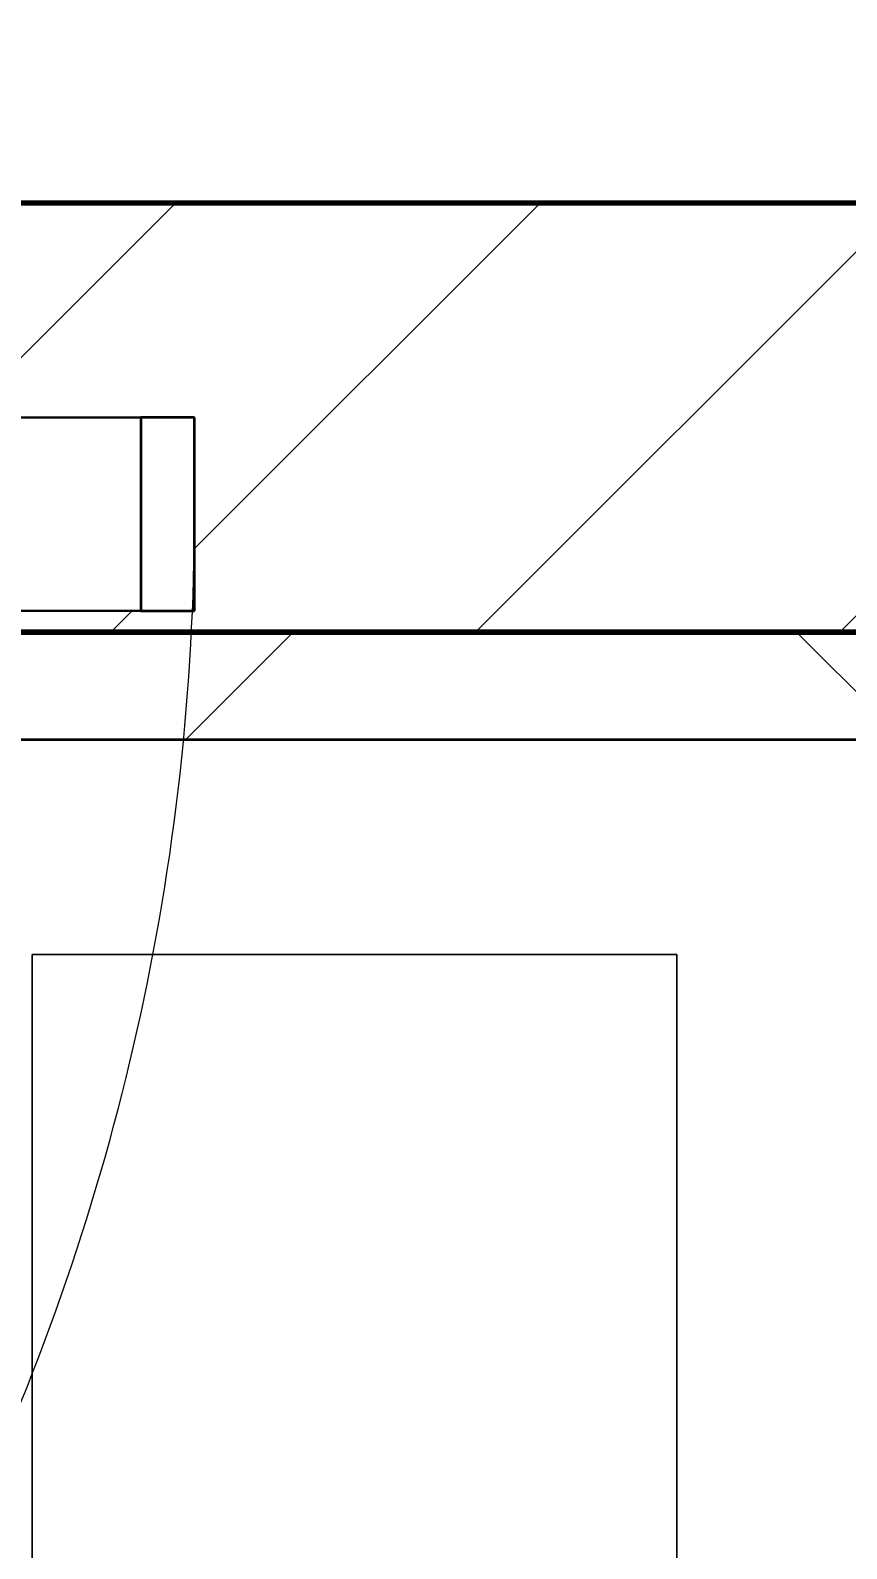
# Model space of a CAD drawing. Header units: millimetres. Extents: x -794326 to -715748, y -17796 to 22353.
# Drawn here: x -738459 to -738079, y 7517 to 8224 of the extents above; entities that cross this region are included whole.
import ezdxf

# ---------------------------------------------------------------- set-up
doc = ezdxf.new("R2010")
doc.units = ezdxf.units.MM
for name, color, linetype, lineweight in [('A-ANNO-DIMS', 1, 'Continuous', 9), ('A-ANNO-DIMS-100', 1, 'Continuous', 9), ('A-DOOR', 3, 'Continuous', 70), ('A-DOOR-E', 2, 'Continuous', 25), ('A-DOOR-OPNG', 2, 'Continuous', 9), ('A-GLAZ-CURT', 2, 'Continuous', 9), ('A-WALL', 5, 'Continuous', 35), ('A-WALL-FNSH', 2, 'Continuous', 35), ('A-WALL-PATT', 1, 'Continuous', 35)]:
    doc.layers.add(name, color=color, linetype=linetype, lineweight=lineweight)
doc.styles.add('Arial_2', font='arial.ttf', dxfattribs={"height": 300})
doc.dimstyles.new('DPA-DIM-3_0_T-T', dxfattribs={"dimscale": 304.8, "dimtxt": 306.07782, "dimasz": 0.656168, "dimexe": 0.656168, "dimexo": 0.0625, "dimgap": 0.164042, "dimtad": 1, "dimdec": 0, "dimzin": 0, "dimdsep": 46, "dimtxsty": 'Arial_2', "dimblk1": 'OBLIQUE', "dimblk2": 'OBLIQUE', "dimsah": 1, "dimcen": 0.09, "dimdle": 0.656168, "dimadec": 8, "dimazin": 0, "dimtfac": 1, "dimtdec": 4, "dimtix": 1, "dimtmove": 0, "dimatfit": 3, "dimfxl": 1.312336, "dimfxlon": 1, "dimtvp": 1, "dimtolj": 1, "dimtzin": 0, "dimarcsym": 2})

# ---------------------------------------------------------------- blocks, each defined once
blk = doc.blocks.new('DPA_AC-SG-PI - A2_1200x2000 mm-12153081-4282-01 ENLARGED LOWER PLATFORM LEVEL - REFLECTED CEILING PLAN - SHEET 3')
at = {"layer": 'A-DOOR', "lineweight": 35}
for p, q in [((575, 0), (575, -90)), ((600, 0), (575, 0)), ((600, -90), (600, 0)), ((575, -90), (600, -90))]:
    blk.add_line(p, q, dxfattribs=at)
at = {"layer": 'A-DOOR-E'}
for p, q in [((-489.61, 0), (600, 0)), ((575, 0), (-489.61, 0)), ((575, 0), (575, -90)), ((600, -90), (600, 0)), ((-288.17, -90), (575, -90)), ((600, -90), (-288.17, -90))]:
    blk.add_line(p, q, dxfattribs=at)
at = {"layer": 'A-DOOR-OPNG'}
blk.add_arc((-500, -44.8), 1100, 334.74419, 0, dxfattribs=at)
blk = doc.blocks.new('DPA_CP_Metal Ceiling Panel - Vertical Panel with Gap-10965286-4282-01 ENLARGED LOWER PLATFORM LEVEL - REFLECTED CEILING PLAN - SHEET 3')
at = {"layer": 'A-GLAZ-CURT'}
for p, q in [((-744857.87, 7794.02), (-744857.87, 7261.52)), ((-744557.87, 7794.02), (-744857.87, 7794.02)), ((-744557.87, 7794.02), (-744857.87, 7794.02)), ((-744857.87, 7794.02), (-744857.87, 7261.52)), ((-744857.87, 7261.52), (-744857.87, 7794.02)), ((-744857.87, 7794.02), (-744557.87, 7794.02)), ((-744557.87, 7794.02), (-744557.87, 7261.52)), ((-744557.87, 7261.52), (-744557.87, 7794.02)), ((-744557.87, 7794.02), (-744557.87, 7261.52)), ((-744557.87, 7261.52), (-744857.87, 7261.52)), ((-744857.87, 7261.52), (-744557.87, 7261.52)), ((-744557.87, 7261.52), (-744857.87, 7261.52))]:
    blk.add_line(p, q, dxfattribs=at)
blk = doc.blocks.new('PPLS-PP19_Custom Tile Pattern - Custom Tile Pattern-V46-4282-01 ENLARGED LOWER PLATFORM LEVEL - REFLECTED CEILING PLAN - SHEET 3')
at = {"layer": 'A-GLAZ-CURT'}
for p, q in [((-300, 0), (300, 0)), ((300, 0), (-300, 0)), ((195.99, 0), (213.31, 0)), ((213.31, 0), (195.99, 0)), ((230.06, 0), (300, 0)), ((-300, -50), (300, -50)), ((300, -50), (-300, -50))]:
    blk.add_line(p, q, dxfattribs=at)
for points, knots in [([(-115.82, 0), (-114.96, 0), (-110.41, 0), (-96.78, 0), (-71.33, 0), (-42.53, 0), (-12.78, 0), (4.23, 0), (9.64, 0), (10.14, 0), (10.18, 0)], [-5724.064692, -5724.064692, -5724.064692, -5724.064692, -5430.283136, -5103.229623, -4799.173296, -4065.652676, -3589.737505, -3285.047089, -3066.359526, -3044.715262, -3044.715262, -3044.715262, -3044.715262]), ([(0.54, 0), (-2.2, 0), (-12.83, 0), (-25.64, 0), (-40, 0), (-56.24, 0), (-75.59, 0), (-94, 0), (-112.01, 0), (-114.94, 0), (-115.63, 0)], [-2679.34943, -2679.34943, -2679.34943, -2679.34943, -2518.50168, -2125.455881, -1792.521578, -1466.981642, -1208.454564, -789.402658, -501.969187, -243.577221, -243.577221, -243.577221, -243.577221]), ([(-66.59, 0), (-65.14, 0), (-59.51, 0), (-54.4, 0), (-48.53, 0), (-30.79, 0), (-18.03, 0), (8.61, 0), (15.02, 0), (22.91, 0), (31, 0), (39.04, 0), (51.19, 0), (58.74, 0), (61.34, 0), (61.45, 0)], [-4110.085044, -4110.085044, -4110.085044, -4110.085044, -4008.285538, -3689.699207, -3546.54457, -3315.260113, -2864.387349, -2439.246196, -2084.094819, -1956.422387, -1818.904206, -1645.594513, -1443.202566, -1228.752106, -1120.932285, -1120.932285, -1120.932285, -1120.932285]), ([(31.18, 0), (25.97, 0), (11.99, 0), (-16.92, 0), (-47.42, 0), (-65.77, 0), (-66.37, 0), (-66.38, 0)], [-4496.803627, -4496.803627, -4496.803627, -4496.803627, -4222.080604, -3745.412743, -2981.410125, -2542.574734, -2498.224237, -2498.224237, -2498.224237, -2498.224237]), ([(0.82, 0), (-0.33, 0), (-7.88, 0), (-20.62, 0), (-32.81, 0), (-44.85, 0), (-51.43, 0), (-51.79, 0)], [-1676.651602, -1676.651602, -1676.651602, -1676.651602, -1617.263037, -1290.787923, -1039.307308, -819.71621, -644.910881, -644.910881, -644.910881, -644.910881]), ([(-36.78, 0), (-32.43, 0), (-20.43, 0), (-7.16, 0), (0.82, 0)], [-6191.144455, -6191.144455, -6191.144455, -6191.144455, -5862.463379, -5418.273503, -5418.273503, -5418.273503, -5418.273503]), ([(30.82, 0), (29.27, 0), (20.14, 0), (3.54, 0), (-16.58, 0), (-34.76, 0), (-36.04, 0)], [-10462.034656, -10462.034656, -10462.034656, -10462.034656, -10363.088938, -9884.23066, -9424.652049, -9182.880979, -9182.880979, -9182.880979, -9182.880979]), ([(70.61, 0), (66.16, 0), (55.8, 0), (39.61, 0), (24.74, 0), (2.64, 0), (-17.84, 0), (-30.57, 0), (-31.82, 0), (-32, 0)], [-4647.237329, -4647.237329, -4647.237329, -4647.237329, -4326.416877, -4098.545751, -3766.694881, -3333.063701, -2994.501669, -2698.150104, -2614.070998, -2614.070998, -2614.070998, -2614.070998]), ([(-30.52, 0), (-27.11, 0), (-18.43, 0), (-6.53, 0), (0.83, 0)], [-2323.618664, -2323.618664, -2323.618664, -2323.618664, -2142.497158, -1755.205921, -1755.205921, -1755.205921, -1755.205921]), ([(0.79, 0), (-4.04, 0), (-14.06, 0), (-24.92, 0), (-29.03, 0)], [-3276.429311, -3276.429311, -3276.429311, -3276.429311, -2903.012179, -2680.714891, -2680.714891, -2680.714891, -2680.714891]), ([(-28.57, 0), (-26.93, 0), (-20.29, 0), (-11.45, 0), (2.08, 0), (13.15, 0), (21.24, 0), (24.62, 0), (24.72, 0), (24.72, 0)], [-5361.429781, -5361.429781, -5361.429781, -5361.429781, -5261.36855, -5050.479954, -4785.90057, -4596.498881, -4445.288762, -4384.376941, -4376.041937, -4376.041937, -4376.041937, -4376.041937]), ([(-15.19, 0), (-13.07, 0), (7.48, 0), (37.77, 0), (59.66, 0), (68.7, 0)], [-461.142613, -461.142613, -461.142613, -461.142613, -429.606584, -390.253598, -362.71851, -362.71851, -362.71851, -362.71851]), ([(-2.63, 0), (-2.47, 0), (-1.22, 0), (4.92, 0), (15.97, 0), (22.54, 0), (24.49, 0)], [-226.825321, -226.825321, -226.825321, -226.825321, -220.269177, -206.416616, -198.214427, -187.717507, -187.717507, -187.717507, -187.717507]), ([(0.79, 0), (0.71, 0), (-0.52, 0), (-1.67, 0), (-2.25, 0)], [-247.003637, -247.003637, -247.003637, -247.003637, -246.234814, -234.646884, -234.646884, -234.646884, -234.646884]), ([(8.33, 0), (8.19, 0), (7.18, 0), (4.14, 0), (0.93, 0), (0.82, 0)], [-3574.286521, -3574.286521, -3574.286521, -3574.286521, -3526.962355, -3285.499107, -3277.168879, -3277.168879, -3277.168879, -3277.168879]), ([(76.63, 0), (74.8, 0), (67.65, 0), (53.52, 0), (37, 0), (24.07, 0), (13.78, 0), (5.66, 0), (0.83, 0)], [-3095.572228, -3095.572228, -3095.572228, -3095.572228, -2950.589685, -2634.532728, -2313.748533, -2106.613311, -1925.670641, -1676.76829, -1676.76829, -1676.76829, -1676.76829]), ([(9.32, 0), (9.08, 0), (7.65, 0), (4.67, 0), (1.45, 0), (0.86, 0)], [-2922.926651, -2922.926651, -2922.926651, -2922.926651, -2882.788014, -2720.818881, -2685.728529, -2685.728529, -2685.728529, -2685.728529]), ([(0.88, 0), (2.25, 0), (17.53, 0), (43.36, 0), (70.92, 0), (82.12, 0), (83.66, 0)], [-5417.251398, -5417.251398, -5417.251398, -5417.251398, -5340.621928, -4573.028122, -4094.177415, -3869.465285, -3869.465285, -3869.465285, -3869.465285]), ([(1.54, 0), (2.04, 0), (12.09, 0), (22.06, 0), (37.44, 0), (45.92, 0), (57.76, 0), (63.56, 0), (68.53, 0), (68.69, 0)], [-1742.713998, -1742.713998, -1742.713998, -1742.713998, -1716.209403, -1206.526904, -1089.329421, -901.315459, -753.071572, -495.328968, -486.836672, -486.836672, -486.836672, -486.836672]), ([(103.09, 0), (101.08, 0), (86.31, 0), (63.34, 0), (35.84, 0), (13.15, 0), (5.53, 0), (1.8, 0)], [-375.435014, -375.435014, -375.435014, -375.435014, -369.147452, -330.153101, -307.516438, -285.83788, -250.29001, -250.29001, -250.29001, -250.29001]), ([(24.69, 0), (24.54, 0), (20.99, 0), (15.48, 0), (10.8, 0), (9.63, 0)], [-4368.572414, -4368.572414, -4368.572414, -4368.572414, -4306.476363, -4080.000647, -3772.857994, -3772.857994, -3772.857994, -3772.857994]), ([(18.16, 0), (19.15, 0), (24.25, 0), (25.66, 0), (26.12, 0)], [-5700.113719, -5700.113719, -5700.113719, -5700.113719, -5554.232259, -5302.431367, -5302.431367, -5302.431367, -5302.431367]), ([(68.71, 0), (66.7, 0), (60.86, 0), (51.85, 0), (43.81, 0), (29.53, 0), (20.67, 0), (18.85, 0), (18.16, 0)], [-6842.30232, -6842.30232, -6842.30232, -6842.30232, -6738.82075, -6548.303034, -6314.283804, -6135.05769, -5972.647715, -5832.674503, -5832.674503, -5832.674503, -5832.674503]), ([(27.44, 0), (27.9, 0), (29.54, 0), (38.07, 0), (53.39, 0), (71.67, 0), (84.83, 0), (86.01, 0), (92.51, 0), (94.33, 0)], [-5037.309798, -5037.309798, -5037.309798, -5037.309798, -4887.603822, -4705.298446, -4353.683244, -3960.84581, -3759.045785, -3336.541051, -2783.776468, -2783.776468, -2783.776468, -2783.776468]), ([(27.89, 0), (29.09, 0), (33.4, 0), (48.37, 0), (61.06, 0), (68.38, 0), (68.69, 0)], [-147.777612, -147.777612, -147.777612, -147.777612, -135.792042, -118.513713, -97.899267, -96.9882, -96.9882, -96.9882, -96.9882]), ([(53.18, 0), (53.06, 0), (52.22, 0), (44.99, 0), (36.46, 0), (30.82, 0)], [-622.740158, -622.740158, -622.740158, -622.740158, -566.066452, -360.610861, 0, 0, 0, 0]), ([(136.44, 0), (121.66, 0), (86.93, 0), (51.16, 0), (31.18, 0)], [-106.750556, -106.750556, -106.750556, -106.750556, -59.610984, 0, 0, 0, 0]), ([(168.37, 0), (167.68, 0), (162.47, 0), (147.02, 0), (109.77, 0), (76.86, 0), (57.82, 0), (46.51, 0), (41.18, 0), (36.02, 0), (35.54, 0), (35.54, 0)], [-543.375029, -543.375029, -543.375029, -543.375029, -530.793311, -458.593899, -401.860199, -357.622665, -341.267687, -334.000314, -326.15566, -319.318397, -317.489778, -317.489778, -317.489778, -317.489778]), ([(36.29, 0), (37.77, 0), (48.82, 0), (57.87, 0), (65.28, 0), (67.8, 0)], [-314.598523, -314.598523, -314.598523, -314.598523, -305.899624, -287.17622, -277.699086, -277.699086, -277.699086, -277.699086]), ([(61.47, 0), (61.47, 0), (61.21, 0), (54.61, 0), (53.71, 0), (53.56, 0)], [-1113.311073, -1113.311073, -1113.311073, -1113.311073, -1096.402191, -891.204116, -747.28819, -747.28819, -747.28819, -747.28819]), ([(68.69, 0), (75.89, 0), (98.15, 0), (124.45, 0), (132.42, 0), (134.6, 0)], [-276.572996, -276.572996, -276.572996, -276.572996, -249.500363, -194.761443, -152.241002, -152.241002, -152.241002, -152.241002]), ([(68.84, 0), (70.01, 0), (72.88, 0), (75.22, 0), (76.03, 0), (76.21, 0)], [-484.087222, -484.087222, -484.087222, -484.087222, -421.953223, -334.951786, -290.452333, -290.452333, -290.452333, -290.452333]), ([(69.75, 0), (74.79, 0), (97.88, 0), (120.63, 0), (138.28, 0), (138.53, 0)], [-361.643964, -361.643964, -361.643964, -361.643964, -346.313304, -291.370682, -290.5735, -290.5735, -290.5735, -290.5735]), ([(114.39, 0), (114.2, 0), (112.08, 0), (105.42, 0), (92.38, 0), (85.59, 0), (76.14, 0), (71.04, 0), (69.84, 0)], [-8148.58938, -8148.58938, -8148.58938, -8148.58938, -8105.191388, -7723.759874, -7531.75727, -7135.649961, -6924.452779, -6861.970004, -6861.970004, -6861.970004, -6861.970004]), ([(69.85, 0), (80.82, 0), (101.09, 0), (116.36, 0), (128.63, 0), (128.95, 0)], [-95.855748, -95.855748, -95.855748, -95.855748, -63.759246, -39.050993, -35.895543, -35.895543, -35.895543, -35.895543]), ([(76.22, 0), (75.58, 0), (73.64, 0), (71.05, 0), (70.61, 0)], [-193.634889, -193.634889, -193.634889, -193.634889, -31.537676, 0, 0, 0, 0]), ([(94.4, 0), (94.4, 0), (94.64, 0), (99.11, 0), (108.97, 0), (120.79, 0), (139.94, 0), (163.31, 0), (185.23, 0), (193.62, 0), (194.69, 0), (194.79, 0)], [-2348.345796, -2348.345796, -2348.345796, -2348.345796, -2310.419338, -2233.599744, -2052.234781, -1843.028543, -1530.39897, -1095.004608, -529.74427, -295.064701, -265.121568, -265.121568, -265.121568, -265.121568]), ([(129.02, 0), (129.02, 0), (124.41, 0), (122.35, 0), (114.96, 0), (108.04, 0), (103.09, 0)], [-35.386604, -35.386604, -35.386604, -35.386604, -31.430235, -22.807238, -15.488593, 0, 0, 0, 0]), ([(157.9, 0), (156.77, 0), (151.67, 0), (143.29, 0), (134.04, 0), (126.24, 0), (118.6, 0), (114.23, 0), (111.98, 0), (105.66, 0), (105.23, 0), (105.23, 0)], [-10292.955006, -10292.955006, -10292.955006, -10292.955006, -10098.273015, -9847.788484, -9677.714971, -9567.007022, -9453.21225, -9220.200448, -9012.77275, -8966.157302, -8929.495943, -8929.495943, -8929.495943, -8929.495943]), ([(105.26, 0), (105.52, 0), (111.01, 0), (112.65, 0), (113.59, 0)], [-8920.561005, -8920.561005, -8920.561005, -8920.561005, -8814.835624, -8577.462505, -8577.462505, -8577.462505, -8577.462505]), ([(128.58, 0), (128.8, 0), (130.08, 0), (133.89, 0), (136.42, 0)], [-633.326174, -633.326174, -633.326174, -633.326174, -627.736123, -619.759238, -619.759238, -619.759238, -619.759238]), ([(135.63, 0), (134.73, 0), (132.69, 0), (129.87, 0), (129.11, 0)], [-662.990008, -662.990008, -662.990008, -662.990008, -651.020627, -640.742133, -640.742133, -640.742133, -640.742133]), ([(137.65, 0), (143.01, 0), (152.78, 0), (161.24, 0), (162.19, 0), (162.75, 0)], [-618.494257, -618.494257, -618.494257, -618.494257, -602.094757, -592.980799, -581.414464, -581.414464, -581.414464, -581.414464]), ([(193.8, 0), (193.33, 0), (190.11, 0), (183.13, 0), (171, 0), (161.95, 0), (161.28, 0), (158.35, 0), (157.85, 0), (157.77, 0)], [-11665.349007, -11665.349007, -11665.349007, -11665.349007, -11565.880756, -11105.624034, -10839.086983, -10768.332124, -10666.779182, -10580.760289, -10550.278881, -10550.278881, -10550.278881, -10550.278881]), ([(300, 0), (286.53, 0), (254.22, 0), (207.11, 0), (177.41, 0), (159.34, 0), (158.33, 0), (158.3, 0)], [-285.253232, -285.253232, -285.253232, -285.253232, -244.693688, -187.987675, -143.776725, -129.632772, -123.352749, -123.352749, -123.352749, -123.352749]), ([(159.07, 0), (159.13, 0), (160.84, 0), (165.21, 0), (174.15, 0), (185.98, 0), (208.82, 0), (219.42, 0), (230.06, 0)], [-115.643202, -115.643202, -115.643202, -115.643202, -114.681583, -87.660824, -65.295536, -41.623857, -24.459831, 0, 0, 0, 0]), ([(162.75, 0), (165.4, 0), (170.91, 0), (172.61, 0), (172.61, 0)], [-111.264224, -111.264224, -111.264224, -111.264224, -56.742688, -19.085662, -19.085662, -19.085662, -19.085662]), ([(247.1, 0), (246.76, 0), (245.04, 0), (238.34, 0), (226.56, 0), (221.1, 0), (200.27, 0), (182.99, 0), (174.27, 0), (169.67, 0), (168.99, 0)], [-9649.085549, -9649.085549, -9649.085549, -9649.085549, -9581.591397, -9406.094246, -9221.510254, -9016.44624, -8717.832359, -8253.978395, -8152.463617, -8069.855175, -8069.855175, -8069.855175, -8069.855175]), ([(215.22, 0), (214.62, 0), (210.55, 0), (203.98, 0), (187.54, 0), (175.3, 0), (169.49, 0)], [-203.825446, -203.825446, -203.825446, -203.825446, -198.527383, -184.406837, -162.427601, -142.916156, -142.916156, -142.916156, -142.916156]), ([(171.51, 0), (176.48, 0), (193.23, 0), (201.73, 0), (208.81, 0), (213.9, 0), (241.96, 0), (262.08, 0), (271.37, 0), (272.35, 0)], [-7971.819559, -7971.819559, -7971.819559, -7971.819559, -7784.112253, -7606.717214, -7289.299508, -7042.621073, -6582.165592, -6068.460911, -6005.88006, -6005.88006, -6005.88006, -6005.88006]), ([(172.07, 0), (177.66, 0), (187.87, 0), (201.08, 0), (207.47, 0), (213.96, 0), (215.11, 0)], [-255.364076, -255.364076, -255.364076, -255.364076, -237.955587, -223.92608, -215.862851, -208.75215, -208.75215, -208.75215, -208.75215]), ([(272.33, 0), (269.67, 0), (252.85, 0), (230.43, 0), (219.94, 0), (219.02, 0)], [-12044.300709, -12044.300709, -12044.300709, -12044.300709, -11905.454923, -11162.864862, -10856.732305, -10856.732305, -10856.732305, -10856.732305]), ([(219.9, 0), (220.86, 0), (227.84, 0), (242.06, 0), (246.54, 0), (246.96, 0)], [-10670.940496, -10670.940496, -10670.940496, -10670.940496, -10511.382485, -9925.173265, -9834.877357, -9834.877357, -9834.877357, -9834.877357]), ([(273.04, 0), (276.56, 0), (282.69, 0), (291.71, 0), (296.52, 0), (297.86, 0), (298.09, 0)], [-5991.415244, -5991.415244, -5991.415244, -5991.415244, -5766.029927, -5566.724884, -5280.360606, -5199.253518, -5199.253518, -5199.253518, -5199.253518]), ([(284.76, 0), (284.76, 0), (285.09, 0), (287.47, 0), (293.59, 0), (297.76, 0), (300, 0)], [-4110.630118, -4110.630118, -4110.630118, -4110.630118, -4053.389046, -3959.664717, -3862.421465, -3746.95702, -3746.95702, -3746.95702, -3746.95702]), ([(297.38, 0), (295.84, 0), (291.62, 0), (285.38, 0), (284.87, 0)], [-4803.172655, -4803.172655, -4803.172655, -4803.172655, -4358.271401, -4143.037883, -4143.037883, -4143.037883, -4143.037883])]:
    blk.add_open_spline(points, degree=3, knots=knots, dxfattribs=at)
for points in [[(24.49, 0), (25.23, 0), (25.72, 0), (26.04, 0)], [(80.35, 0), (79.57, 0), (78.27, 0), (76.63, 0)], [(84.06, 0), (83.48, 0), (82.41, 0), (81.72, 0)], [(168.74, 0), (168.74, 0), (169.81, 0), (171.51, 0)], [(195.11, 0), (194.91, 0), (194.44, 0), (193.8, 0)], [(300, 0), (291.23, 0), (282.35, 0), (273.48, 0)]]:
    blk.add_open_spline(points, degree=3, dxfattribs=at)
blk = doc.blocks.new('PPLS-PP19_Custom Tile Pattern - Custom Tile Pattern-V47-4282-01 ENLARGED LOWER PLATFORM LEVEL - REFLECTED CEILING PLAN - SHEET 3')
at = {"layer": 'A-GLAZ-CURT'}
for p, q in [((-300, 0), (300, 0)), ((300, 0), (-300, 0)), ((-293.07, 0), (-275.75, 0)), ((-275.75, 0), (-293.07, 0)), ((-300, -50), (300, -50)), ((300, -50), (-300, -50))]:
    blk.add_line(p, q, dxfattribs=at)
at = {"layer": 'A-GLAZ-CURT', "flags": 128}
for points in [[(-300, 0), (-291.56, 0), (-283.3, 0), (-275.2, 0), (-267.26, 0), (-259.45, 0), (-251.77, 0), (-244.2, 0), (-236.74, 0), (-229.36, 0), (-222.06, 0)], [(-222.63, 0), (-229.72, 0), (-236.97, 0), (-244.39, 0), (-251.96, 0), (-259.67, 0), (-267.51, 0), (-275.48, 0), (-283.55, 0), (-291.73, 0), (-300, 0)]]:
    blk.add_lwpolyline(points, dxfattribs=at)
at = {"layer": 'A-GLAZ-CURT'}
for points, knots in [([(-300, 0), (-284.65, 0), (-243.99, 0), (-210.82, 0), (-192.01, 0)], [-5323.127839, -5323.127839, -5323.127839, -5323.127839, -4502.809032, -3105.157906, -3105.157906, -3105.157906, -3105.157906]), ([(-191.92, 0), (-199.11, 0), (-226.87, 0), (-262.56, 0), (-294.48, 0), (-300, 0)], [-15643.643897, -15643.643897, -15643.643897, -15643.643897, -15131.813646, -13729.592194, -13439.944408, -13439.944408, -13439.944408, -13439.944408]), ([(-137.88, 0), (-140.56, 0), (-147.66, 0), (-147.69, 0), (-158.72, 0), (-174.02, 0), (-185.59, 0), (-209.77, 0), (-232.01, 0), (-255.22, 0), (-262.59, 0), (-264.9, 0), (-265.4, 0)], [-3187.727384, -3187.727384, -3187.727384, -3187.727384, -2919.378265, -2477.344047, -2237.412286, -2029.680487, -1755.085331, -1400.429864, -858.079193, -543.655514, -208.940337, 0, 0, 0, 0]), ([(-258.6, 0), (-257.91, 0), (-254.26, 0), (-241.25, 0), (-225.99, 0), (-213.1, 0), (-202.25, 0), (-195.57, 0), (-191.92, 0)], [-5722.54675, -5722.54675, -5722.54675, -5722.54675, -5657.471696, -5413.335975, -5017.494783, -4832.723979, -4666.091899, -4456.316386, -4456.316386, -4456.316386, -4456.316386]), ([(-133.82, 0), (-135.51, 0), (-137.8, 0), (-149.31, 0), (-162.01, 0), (-177.91, 0), (-199.46, 0), (-216.65, 0), (-231.26, 0), (-233.46, 0), (-234, 0)], [-2731.647847, -2731.647847, -2731.647847, -2731.647847, -2418.507304, -2308.929706, -2113.765672, -1763.376603, -1422.553702, -978.033455, -846.069444, -682.911962, -682.911962, -682.911962, -682.911962]), ([(-233.49, 0), (-233.44, 0), (-232.38, 0), (-230.74, 0), (-225.3, 0), (-223.63, 0)], [-455.274641, -455.274641, -455.274641, -455.274641, -440.605512, -119.536984, 0, 0, 0, 0])]:
    blk.add_open_spline(points, degree=3, knots=knots, dxfattribs=at)
blk = doc.blocks.new('DIMBLOCK66-4282-01 ENLARGED LOWER PLATFORM LEVEL - REFLECTED CEILING PLAN - SHEET 3')
at = {"layer": 'A-ANNO-DIMS-100'}
for p, q in [((-745542.37, 8666.44), (-745542.37, 8066.44)), ((-745542.37, 8266.44), (-745542.37, 8666.44)), ((-728752.37, 8666.44), (-728752.37, 8066.44)), ((-728752.37, 8266.44), (-728752.37, 8666.44)), ((-745742.37, 8266.44), (-728552.37, 8266.44))]:
    blk.add_line(p, q, dxfattribs=at)
at = {"layer": 'A-ANNO-DIMS-100', "lineweight": 35}
for p, q in [((-745542.37, 8266.44), (-745442.37, 8366.44)), ((-728752.37, 8266.44), (-728652.37, 8366.44)), ((-745542.37, 8266.44), (-745642.37, 8166.44)), ((-728752.37, 8266.44), (-728852.37, 8166.44))]:
    blk.add_line(p, q, dxfattribs=at)
at = {"layer": 'A-ANNO-DIMS-100', "color": 0, "insert": (-737724.21, 8705.91), "char_height": 300, "width": 1384.4135, "attachment_point": 1, "line_spacing_factor": 0.941778, "style": 'Arial_2'}
blk.add_mtext('16790', dxfattribs=at)
blk = doc.blocks.new('_Oblique')
at = {"color": 0, "linetype": 'ByBlock', "lineweight": -2}
blk.add_line((-0.5, -0.5), (0.5, 0.5), dxfattribs=at)

msp = doc.modelspace()

# ---------------------------------------------------------------- hatches: boundary and pattern name
at = {"layer": 'A-WALL-PATT', "lineweight": 9}
h = msp.add_hatch(dxfattribs=at)
h.set_pattern_fill('FP_2', color=256, style=0, pattern_type=2)
h.set_pattern_definition([(45, (0, 0), (-84.852814, 84.852814), [])])
h.paths.add_polyline_path([(-733552.04, 7944.02), (-733352.04, 7944.02), (-733352.04, 8144.02), (-755057.37, 8144.02), (-755057.37, 7944.02), (-741758.47, 7944.02), (-741780.86, 7954.02), (-741982.37, 7954.02), (-741982.37, 8044.02), (-741952.4, 8044.02), (-741939.02, 8073.97), (-741871.98, 8044.02), (-740782.37, 8044.02), (-740782.37, 7954.02), (-741670.54, 7954.02), (-741648.16, 7944.02), (-739358.47, 7944.02), (-739380.86, 7954.02), (-739582.37, 7954.02), (-739582.37, 8044.02), (-739552.4, 8044.02), (-739539.02, 8073.97), (-739471.98, 8044.02), (-738382.37, 8044.02), (-738382.37, 7954.02), (-739270.54, 7954.02), (-739248.16, 7944.02), (-734010.62, 7944.02)])
h = msp.add_hatch(dxfattribs=at)
h.set_pattern_fill('FP_3', color=256, style=0, pattern_type=2)
h.set_pattern_definition([(45, (0, 0), (-212.13203, 212.13203), []), (135, (0, 0), (-212.13203, -212.13203), [])])
h.paths.add_polyline_path([(-733602.04, 7894.02), (-733552.04, 7894.02), (-733552.04, 7944.02), (-739248.16, 7944.02), (-739136.25, 7894.02), (-734010.62, 7894.02)])
h.paths.add_polyline_path([(-739780.1, 7894.02), (-739246.56, 7894.02), (-739358.47, 7944.02), (-741648.16, 7944.02), (-741536.25, 7894.02), (-739847.98, 7894.02)])
h.paths.add_polyline_path([(-741646.56, 7894.02), (-741758.47, 7944.02), (-751479.42, 7944.02), (-751479.42, 7894.02), (-741680.64, 7894.02)])

# ---------------------------------------------------------------- linework, layer by layer
at = {"layer": 'A-WALL', "color": 7, "lineweight": 70}
for p, q in [((-739582.37, 8144.02), (-738382.37, 8144.02)), ((-738382.37, 8144.02), (-733352.04, 8144.02)), ((-739248.16, 7944.02), (-738382.37, 7944.02)), ((-738382.37, 7944.02), (-739248.16, 7944.02)), ((-738382.37, 7944.02), (-733552.04, 7944.02)), ((-733552.04, 7944.02), (-738382.37, 7944.02))]:
    msp.add_line(p, q, dxfattribs=at)
at = {"layer": 'A-WALL-FNSH', "color": 250}
for p, q in [((-738382.37, 7894.02), (-739136.25, 7894.02)), ((-733602.04, 7894.02), (-738382.37, 7894.02))]:
    msp.add_line(p, q, dxfattribs=at)

# ---------------------------------------------------------------- block references
at = {"layer": 'A-DOOR-E'}
msp.add_blockref('DPA_AC-SG-PI - A2_1200x2000 mm-12153081-4282-01 ENLARGED LOWER PLATFORM LEVEL - REFLECTED CEILING PLAN - SHEET 3', (-738982.37, 8044.02), dxfattribs=at)
at = {"layer": 'A-GLAZ-CURT', "rotation": 180}
for name, p in [('PPLS-PP19_Custom Tile Pattern - Custom Tile Pattern-V47-4282-01 ENLARGED LOWER PLATFORM LEVEL - REFLECTED CEILING PLAN - SHEET 3', (-738682.37, 7894.02)), ('PPLS-PP19_Custom Tile Pattern - Custom Tile Pattern-V46-4282-01 ENLARGED LOWER PLATFORM LEVEL - REFLECTED CEILING PLAN - SHEET 3', (-738082.37, 7894.02))]:
    msp.add_blockref(name, p, dxfattribs=at)
at = {"layer": 'A-GLAZ-CURT'}
msp.add_blockref('DPA_CP_Metal Ceiling Panel - Vertical Panel with Gap-10965286-4282-01 ENLARGED LOWER PLATFORM LEVEL - REFLECTED CEILING PLAN - SHEET 3', (6400, 0), dxfattribs=at)

# ---------------------------------------------------------------- dimensions: what is measured, and where the dimension line sits
at = {"layer": 'A-ANNO-DIMS'}
dim = msp.add_linear_dim(base=(-728752.37, 8266.44), p1=(-745542.37, 8666.44), p2=(-728752.37, 8666.44), dimstyle='DPA-DIM-3_0_T-T', override={"dimpost": '<>', "dimfxl": 16790}, dxfattribs=at)
dim.commit()
dim.dimension.update_dxf_attribs({"geometry": 'DIMBLOCK66-4282-01 ENLARGED LOWER PLATFORM LEVEL - REFLECTED CEILING PLAN - SHEET 3', "text_midpoint": (-737147.37, 8469.62)})

doc.saveas('drawing.dxf')
